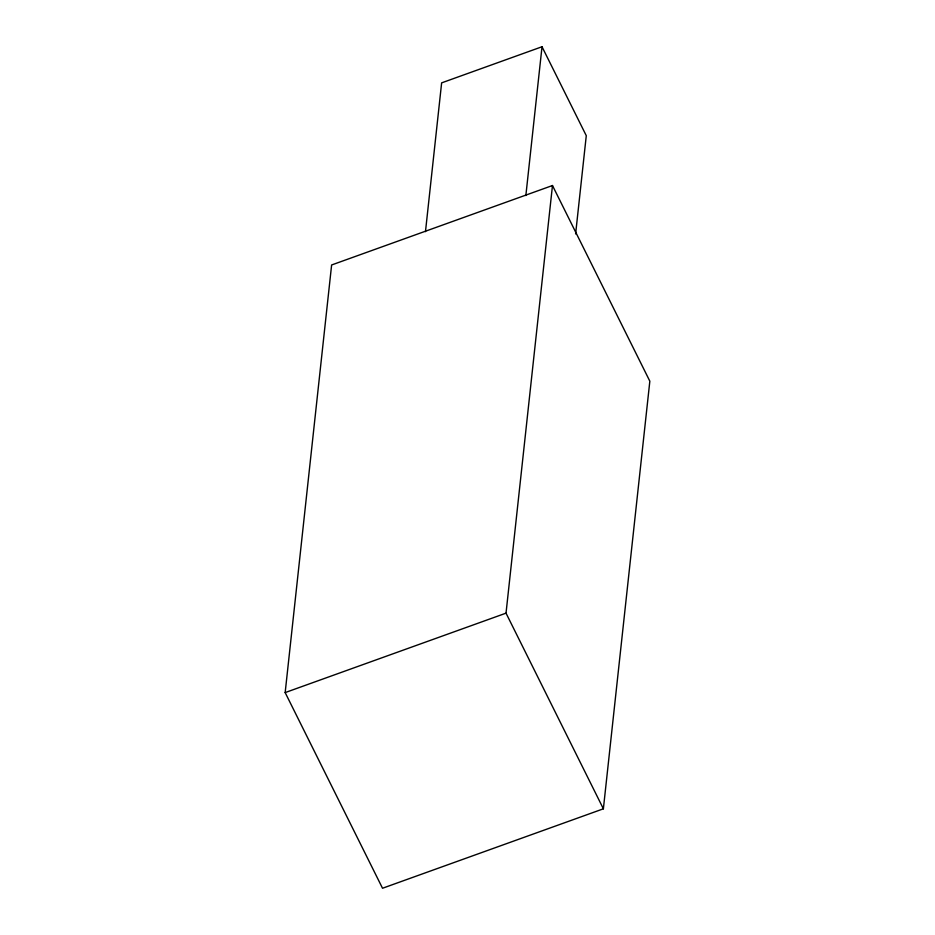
<?xml version="1.0" encoding="UTF-8"?>
<svg xmlns="http://www.w3.org/2000/svg" width="935" height="935" viewBox="0 0 935 935"><rect width="100%" height="100%" fill="white"/><g stroke="black" fill="none" stroke-linecap="round" stroke-linejoin="round"><path stroke-width="1.4" d="M285.163 692.59L331.621 264.979L552.48 185.527L649.837 381.188L603.379 808.81L382.52 888.25L285.163 692.59L506.022 613.15L552.48 185.527M425.472 231.658L441.636 82.864L542.019 46.75L586.28 135.68L575.609 233.925M525.856 195.544L542.019 46.75M506.022 613.15L603.379 808.81"/></g></svg>
